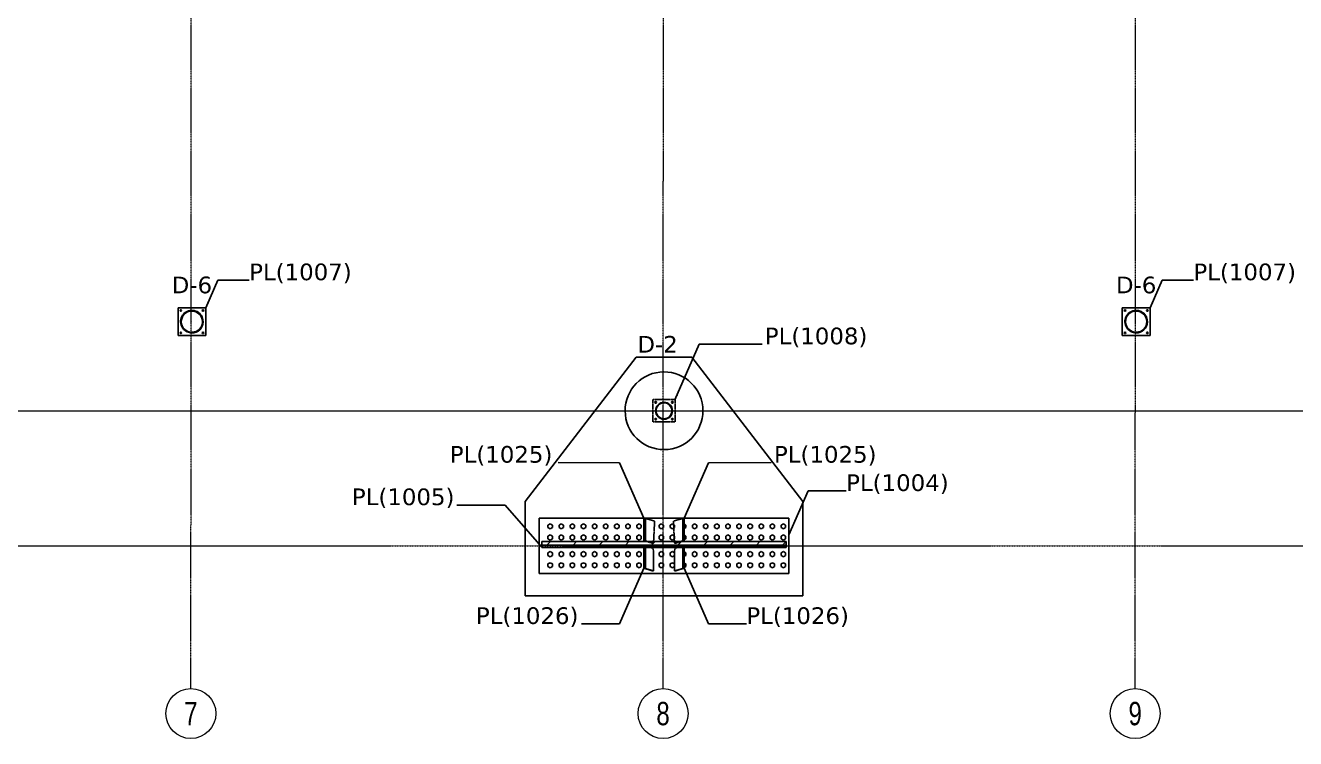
# Model space of a CAD drawing. Header units: millimetres. Extents: x -9024 to 102491, y -15825 to 35267.
# Drawn here: x 13844 to 36712, y -3468 to 9363 of the extents above; entities that cross this region are included whole.
import ezdxf
from ezdxf.enums import TextEntityAlignment as Align

# ---------------------------------------------------------------- set-up
doc = ezdxf.new("R2010")
doc.units = ezdxf.units.MM
for name, pattern in [('DXK_LINE_DOT2', [3.9198, 1.9599, -1.9599]), ('DXK_LINE_DOT3', [5.9187, 2.979, -0.9799, 0.9799, -0.9799]), ('Grid Line', [3.33375, 1.905, -0.47625, 0.47625, -0.47625])]:
    doc.linetypes.add(name, pattern=pattern)
doc.layers.add('COTAS', color=8, linetype='Continuous')
doc.layers.add('TEXTO GENERAL', color=3, linetype='Continuous')
doc.layers.add('E_EJES', color=8, linetype='Continuous', lineweight=9)
doc.layers.add('E_EJES-1', color=8, linetype='Grid Line', lineweight=9)
doc.styles.add('CNI_COTAS', font='romans.shx', dxfattribs={"width": 0.8})
doc.styles.add('Swis721 LtCn BT_1', font='swisscl.ttf', dxfattribs={"height": 0.42})
doc.styles.add('TEXTO GENERAL', font='verdana.ttf', dxfattribs={"height": 0.9})
doc.dimstyles.new('1.3', dxfattribs={"dimscale": 0, "dimtxt": 25, "dimasz": 100, "dimexe": 4, "dimexo": 4, "dimgap": 9, "dimtad": 1, "dimdec": 0, "dimzin": 4, "dimdsep": 46, "dimtxsty": 'CNI_COTAS', "dimcen": 0, "dimclrd": 256, "dimclrt": 3, "dimadec": 0, "dimazin": 0, "dimtfac": 1, "dimtdec": 0, "dimtmove": 2, "dimatfit": 0, "dimfxl": 0.05, "dimtolj": 1, "dimtzin": 0, "dimarcsym": 0})

# ---------------------------------------------------------------- blocks, each defined once
blk = doc.blocks.new('Grid - CNI_NOMBRE EJES-372759-_26_00m_LOC COLUMNAS Y MUROS PISO 7')
at = {"layer": 'E_EJES'}
blk.add_circle((0, 0), 0.003, dxfattribs=at)
blk = doc.blocks.new('pp')
at = {"layer": 'E_EJES-1'}
blk.add_line((-102350.234, 0), (7665.078, 0), dxfattribs=at)

msp = doc.modelspace()

# ---------------------------------------------------------------- hatches: boundary and pattern name
at = {"linetype": 'Continuous'}
h = msp.add_hatch(color=96, dxfattribs=at)
h.paths.add_polyline_path([(17044.4, 4033.3), (17041.3, 4068.5), (17032.1, 4102.7), (17017.2, 4134.8), (16996.9, 4163.8), (16971.9, 4188.8), (16942.9, 4209.1), (16910.8, 4224), (16876.6, 4233.2), (16841.4, 4236.3), (16806.1, 4233.2), (16771.9, 4224), (16739.9, 4209.1), (16710.9, 4188.8), (16685.9, 4163.8), (16665.6, 4134.8), (16650.6, 4102.7), (16641.5, 4068.5), (16638.4, 4033.3), (16641.5, 3998), (16650.6, 3963.9), (16665.6, 3931.8), (16685.9, 3902.8), (16710.9, 3877.8), (16739.9, 3857.5), (16771.9, 3842.5), (16806.1, 3833.4), (16841.4, 3830.3), (16876.6, 3833.4), (16910.8, 3842.5), (16942.9, 3857.5), (16971.9, 3877.8), (16996.9, 3902.8), (17017.2, 3931.8), (17032.1, 3963.9), (17041.3, 3998)])
h.paths.add_polyline_path([(17020.9, 3968), (17006.8, 3937.8), (16987.7, 3910.5), (16964.2, 3887), (16936.9, 3867.9), (16906.7, 3853.8), (16874.5, 3845.2), (16841.4, 3842.3), (16808.2, 3845.2), (16776.1, 3853.8), (16745.9, 3867.9), (16718.6, 3887), (16695.1, 3910.5), (16676, 3937.8), (16661.9, 3968), (16653.3, 4000.1), (16650.4, 4033.3), (16653.3, 4066.5), (16661.9, 4098.6), (16676, 4128.8), (16695.1, 4156.1), (16718.6, 4179.6), (16745.9, 4198.7), (16776.1, 4212.8), (16808.2, 4221.4), (16841.4, 4224.3), (16874.5, 4221.4), (16906.7, 4212.8), (16936.9, 4198.7), (16964.2, 4179.6), (16987.7, 4156.1), (17006.8, 4128.8), (17020.9, 4098.6), (17029.5, 4066.5), (17032.4, 4033.3), (17029.5, 4000.1)])
h = msp.add_hatch(color=96, dxfattribs=at)
h.paths.add_polyline_path([(34044.4, 4033.3), (34041.3, 4068.5), (34032.1, 4102.7), (34017.2, 4134.8), (33996.9, 4163.8), (33971.9, 4188.8), (33942.9, 4209.1), (33910.8, 4224), (33876.6, 4233.2), (33841.4, 4236.3), (33806.1, 4233.2), (33771.9, 4224), (33739.9, 4209.1), (33710.9, 4188.8), (33685.9, 4163.8), (33665.6, 4134.8), (33650.6, 4102.7), (33641.5, 4068.5), (33638.4, 4033.3), (33641.5, 3998), (33650.6, 3963.9), (33665.6, 3931.8), (33685.9, 3902.8), (33710.9, 3877.8), (33739.9, 3857.5), (33771.9, 3842.5), (33806.1, 3833.4), (33841.4, 3830.3), (33876.6, 3833.4), (33910.8, 3842.5), (33942.9, 3857.5), (33971.9, 3877.8), (33996.9, 3902.8), (34017.2, 3931.8), (34032.1, 3963.9), (34041.3, 3998)])
h.paths.add_polyline_path([(34020.9, 3968), (34006.8, 3937.8), (33987.7, 3910.5), (33964.2, 3887), (33936.9, 3867.9), (33906.7, 3853.8), (33874.5, 3845.2), (33841.4, 3842.3), (33808.2, 3845.2), (33776.1, 3853.8), (33745.9, 3867.9), (33718.6, 3887), (33695.1, 3910.5), (33676, 3937.8), (33661.9, 3968), (33653.3, 4000.1), (33650.4, 4033.3), (33653.3, 4066.5), (33661.9, 4098.6), (33676, 4128.8), (33695.1, 4156.1), (33718.6, 4179.6), (33745.9, 4198.7), (33776.1, 4212.8), (33808.2, 4221.4), (33841.4, 4224.3), (33874.5, 4221.4), (33906.7, 4212.8), (33936.9, 4198.7), (33964.2, 4179.6), (33987.7, 4156.1), (34006.8, 4128.8), (34020.9, 4098.6), (34029.5, 4066.5), (34032.4, 4033.3), (34029.5, 4000.1)])
h = msp.add_hatch(dxfattribs=at)
h.set_pattern_fill('', scale=105, style=0, pattern_type=0)
h.set_pattern_definition([(45, (25490.95, 2459.75), (-235.73, 235.73), [])])
h.paths.add_polyline_path([(25493.9, 2430), (25490.9, 2459.8), (25482.3, 2488.4), (25468.2, 2514.7), (25449.2, 2537.8), (25426.1, 2556.8), (25399.7, 2570.9), (25371.1, 2579.6), (25341.4, 2582.5), (25311.6, 2579.6), (25283, 2570.9), (25256.7, 2556.8), (25233.5, 2537.8), (25214.6, 2514.7), (25200.5, 2488.4), (25191.8, 2459.8), (25188.9, 2430), (25191.8, 2400.2), (25200.5, 2371.6), (25214.6, 2345.3), (25233.5, 2322.2), (25256.7, 2303.2), (25283, 2289.1), (25311.6, 2280.4), (25341.4, 2277.5), (25371.1, 2280.4), (25399.7, 2289.1), (25426.1, 2303.2), (25449.2, 2322.2), (25468.2, 2345.3), (25482.3, 2371.6), (25490.9, 2400.2)])
h.paths.add_polyline_path([(25473, 2375.5), (25459.9, 2350.8), (25442.1, 2329.2), (25420.5, 2311.5), (25395.9, 2298.3), (25369.2, 2290.2), (25341.4, 2287.5), (25313.6, 2290.2), (25286.8, 2298.3), (25262.2, 2311.5), (25240.6, 2329.2), (25222.9, 2350.8), (25209.7, 2375.5), (25201.6, 2402.2), (25198.9, 2430), (25201.6, 2457.8), (25209.7, 2484.5), (25222.9, 2509.2), (25240.6, 2530.8), (25262.2, 2548.5), (25286.8, 2561.7), (25313.6, 2569.8), (25341.4, 2572.5), (25369.2, 2569.8), (25395.9, 2561.7), (25420.5, 2548.5), (25442.1, 2530.8), (25459.9, 2509.2), (25473, 2484.5), (25481.1, 2457.8), (25483.9, 2430), (25481.1, 2402.2)])
h = msp.add_hatch(dxfattribs=at)
h.set_pattern_fill('', scale=105, style=0, pattern_type=0)
h.set_pattern_definition([(45, (27539.05, 75.5), (-235.732, 235.732), [])])
h.paths.add_polyline_path([(27541.4, 21.7), (27539.1, 75.5), (23143.7, 75.5), (23141.4, 21.7), (23141.4, 11.3), (27541.4, 11.3)])

# ---------------------------------------------------------------- linework, layer by layer
at = {"color": 2, "linetype": 'Continuous'}
for p, q in [((17091.4, 4283.3), (16591.4, 4283.3)), ((16591.4, 4283.3), (16591.4, 3783.3)), ((17091.4, 4283.3), (17091.4, 3783.3)), ((34091.4, 4283.3), (33591.4, 4283.3)), ((33591.4, 4283.3), (33591.4, 3783.3)), ((34091.4, 4283.3), (34091.4, 3783.3)), ((17091.4, 3783.3), (16591.4, 3783.3)), ((34091.4, 3783.3), (33591.4, 3783.3)), ((22841.6, 800), (24841.4, 3397)), ((24841.4, 3397), (25841.4, 3397)), ((25841.4, 3397), (27841.2, 800)), ((22841.6, -900), (22841.6, 800)), ((27841.2, 800), (27841.2, -900)), ((23091.4, -500), (23091.4, 500)), ((23091.4, 500), (27591.4, 500)), ((24979.4, 93), (24979.4, 494.5)), ((24979.4, 494.5), (25005.5, 493.9)), ((25157.2, 448.5), (25005.5, 493.9)), ((25005.5, 92.4), (25005.5, 493.9)), ((25677.3, 493.9), (25525.6, 448.5)), ((25677.3, 493.9), (25703.4, 494.5)), ((25677.3, 92.4), (25677.3, 493.9)), ((25703.4, 93), (25703.4, 494.5)), ((27591.4, 500), (27591.4, -500)), ((23141.4, 75.1), (23143.7, 75.5)), ((23143.7, 75.5), (23141.4, 21.7)), ((23141.4, 21.7), (23141.4, 75.1)), ((23141.4, 21.7), (23141.4, 11.3)), ((23141.4, -31.9), (23141.4, 11.3)), ((23141.4, 11.3), (27541.4, 11.3)), ((27539.1, 75.5), (23143.7, 75.5)), ((25037.9, 75.5), (24979.4, 93)), ((24979.4, 93), (25005.5, 92.4)), ((25061.8, 75.5), (25005.5, 92.4)), ((25154.5, 75.5), (25157.2, 133.2)), ((25528.2, 75.5), (25525.6, 133.2)), ((25677.3, 92.4), (25620.9, 75.5)), ((25703.4, 93), (25644.8, 75.5)), ((25677.3, 92.4), (25703.4, 93)), ((27541.4, 75.1), (27539.1, 75.5)), ((27541.4, 21.7), (27539.1, 75.5)), ((27541.4, 21.7), (27541.4, 75.1)), ((27541.4, 11.3), (27541.4, 21.7)), ((27541.4, 11.3), (27541.4, -31.9)), ((24979.3, -31.9), (23141.4, -31.9)), ((24979.3, -4.4), (24979.2, -404.9)), ((25005.5, -5.1), (24979.3, -4.4)), ((25005.3, -405.5), (25005.5, -5.1)), ((25005.5, -5.1), (25142.5, -45.3)), ((25586, -31.9), (25096.8, -31.9)), ((25142.5, -45.3), (25154, -88.7)), ((25154, -88.7), (25153.2, -448.7)), ((25528.8, -88.7), (25540.3, -45.3)), ((25529.5, -448.7), (25528.8, -88.7)), ((25540.3, -45.3), (25677.3, -5.1)), ((25703.4, -4.4), (25677.3, -5.1)), ((25677.3, -5.1), (25677.4, -405.5)), ((25703.5, -404.9), (25703.4, -4.4)), ((27541.4, -31.9), (25703.4, -31.9)), ((24979.2, -404.9), (25129.3, -448.7)), ((24979.2, -404.9), (25005.3, -405.5)), ((25005.3, -405.5), (25153.2, -448.7)), ((25153.2, -448.7), (25129.3, -448.7)), ((25677.4, -405.5), (25529.5, -448.7)), ((25553.5, -448.7), (25529.5, -448.7)), ((25703.5, -404.9), (25553.5, -448.7)), ((25677.4, -405.5), (25703.5, -404.9)), ((27591.4, -500), (23091.4, -500)), ((27841.2, -900), (22841.6, -900))]:
    msp.add_line(p, q, dxfattribs=at)
at = {"color": 7, "linetype": 'Continuous'}
for p, q in [((16625.8, 4233.3), (16633.6, 4246.8)), ((16633.6, 4219.8), (16625.8, 4233.3)), ((16633.6, 4246.8), (16649.2, 4246.8)), ((16649.2, 4219.8), (16633.6, 4219.8)), ((16649.2, 4246.8), (16657, 4233.3)), ((16657, 4233.3), (16649.2, 4219.8)), ((17025.8, 4233.3), (17033.6, 4246.8)), ((17033.6, 4219.8), (17025.8, 4233.3)), ((17033.6, 4246.8), (17049.2, 4246.8)), ((17049.2, 4219.8), (17033.6, 4219.8)), ((17049.2, 4246.8), (17057, 4233.3)), ((17057, 4233.3), (17049.2, 4219.8)), ((33625.8, 4233.3), (33633.6, 4246.8)), ((33633.6, 4219.8), (33625.8, 4233.3)), ((33633.6, 4246.8), (33649.2, 4246.8)), ((33649.2, 4219.8), (33633.6, 4219.8)), ((33649.2, 4246.8), (33657, 4233.3)), ((33657, 4233.3), (33649.2, 4219.8)), ((34025.8, 4233.3), (34033.6, 4246.8)), ((34033.6, 4219.8), (34025.8, 4233.3)), ((34033.6, 4246.8), (34049.2, 4246.8)), ((34049.2, 4219.8), (34033.6, 4219.8)), ((34049.2, 4246.8), (34057, 4233.3)), ((34057, 4233.3), (34049.2, 4219.8)), ((16625.8, 3833.3), (16633.6, 3846.8)), ((16633.6, 3819.8), (16625.8, 3833.3)), ((16633.6, 3846.8), (16649.2, 3846.8)), ((16649.2, 3819.8), (16633.6, 3819.8)), ((16649.2, 3846.8), (16657, 3833.3)), ((16657, 3833.3), (16649.2, 3819.8)), ((17025.8, 3833.3), (17033.6, 3846.8)), ((17033.6, 3819.8), (17025.8, 3833.3)), ((17033.6, 3846.8), (17049.2, 3846.8)), ((17049.2, 3819.8), (17033.6, 3819.8)), ((17049.2, 3846.8), (17057, 3833.3)), ((17057, 3833.3), (17049.2, 3819.8)), ((33625.8, 3833.3), (33633.6, 3846.8)), ((33633.6, 3819.8), (33625.8, 3833.3)), ((33633.6, 3846.8), (33649.2, 3846.8)), ((33649.2, 3819.8), (33633.6, 3819.8)), ((33649.2, 3846.8), (33657, 3833.3)), ((33657, 3833.3), (33649.2, 3819.8)), ((34025.8, 3833.3), (34033.6, 3846.8)), ((34033.6, 3819.8), (34025.8, 3833.3)), ((34033.6, 3846.8), (34049.2, 3846.8)), ((34049.2, 3819.8), (34033.6, 3819.8)), ((34049.2, 3846.8), (34057, 3833.3)), ((34057, 3833.3), (34049.2, 3819.8)), ((25175.8, 2580), (25183.6, 2593.5)), ((25183.6, 2566.5), (25175.8, 2580)), ((25183.6, 2593.5), (25199.2, 2593.5)), ((25199.2, 2566.5), (25183.6, 2566.5)), ((25199.2, 2593.5), (25207, 2580)), ((25207, 2580), (25199.2, 2566.5)), ((25475.8, 2580), (25483.6, 2593.5)), ((25483.6, 2566.5), (25475.8, 2580)), ((25483.6, 2593.5), (25499.2, 2593.5)), ((25499.2, 2566.5), (25483.6, 2566.5)), ((25499.2, 2593.5), (25507, 2580)), ((25507, 2580), (25499.2, 2566.5)), ((25175.8, 2280), (25183.6, 2293.5)), ((25183.6, 2293.5), (25199.2, 2293.5)), ((25199.2, 2293.5), (25207, 2280)), ((25475.8, 2280), (25483.6, 2293.5)), ((25483.6, 2293.5), (25499.2, 2293.5)), ((25499.2, 2293.5), (25507, 2280)), ((25183.6, 2266.5), (25175.8, 2280)), ((25199.2, 2266.5), (25183.6, 2266.5)), ((25207, 2280), (25199.2, 2266.5)), ((25483.6, 2266.5), (25475.8, 2280)), ((25499.2, 2266.5), (25483.6, 2266.5)), ((25507, 2280), (25499.2, 2266.5)), ((23251.4, 373.1), (23291.4, 396.2)), ((23251.4, 326.9), (23251.4, 373.1)), ((23291.4, 303.8), (23251.4, 326.9)), ((23291.4, 396.2), (23331.4, 373.1)), ((23331.4, 326.9), (23291.4, 303.8)), ((23331.4, 373.1), (23331.4, 326.9)), ((23451.4, 373.1), (23491.4, 396.2)), ((23451.4, 326.9), (23451.4, 373.1)), ((23491.4, 303.8), (23451.4, 326.9)), ((23491.4, 396.2), (23531.4, 373.1)), ((23531.4, 326.9), (23491.4, 303.8)), ((23531.4, 373.1), (23531.4, 326.9)), ((23651.4, 373.1), (23691.4, 396.2)), ((23651.4, 326.9), (23651.4, 373.1)), ((23691.4, 303.8), (23651.4, 326.9)), ((23691.4, 396.2), (23731.4, 373.1)), ((23731.4, 326.9), (23691.4, 303.8)), ((23731.4, 373.1), (23731.4, 326.9)), ((23851.4, 373.1), (23891.4, 396.2)), ((23851.4, 326.9), (23851.4, 373.1)), ((23891.4, 303.8), (23851.4, 326.9)), ((23891.4, 396.2), (23931.4, 373.1)), ((23931.4, 326.9), (23891.4, 303.8)), ((23931.4, 373.1), (23931.4, 326.9)), ((24051.4, 373.1), (24091.4, 396.2)), ((24051.4, 326.9), (24051.4, 373.1)), ((24091.4, 303.8), (24051.4, 326.9)), ((24091.4, 396.2), (24131.4, 373.1)), ((24131.4, 326.9), (24091.4, 303.8)), ((24131.4, 373.1), (24131.4, 326.9)), ((24251.4, 373.1), (24291.4, 396.2)), ((24251.4, 326.9), (24251.4, 373.1)), ((24291.4, 303.8), (24251.4, 326.9)), ((24291.4, 396.2), (24331.4, 373.1)), ((24331.4, 326.9), (24291.4, 303.8)), ((24331.4, 373.1), (24331.4, 326.9)), ((24451.4, 373.1), (24491.4, 396.2)), ((24451.4, 326.9), (24451.4, 373.1)), ((24491.4, 303.8), (24451.4, 326.9)), ((24491.4, 396.2), (24531.4, 373.1)), ((24531.4, 326.9), (24491.4, 303.8)), ((24531.4, 373.1), (24531.4, 326.9)), ((24651.4, 373.1), (24691.4, 396.2)), ((24651.4, 326.9), (24651.4, 373.1)), ((24691.4, 303.8), (24651.4, 326.9)), ((24691.4, 396.2), (24731.4, 373.1)), ((24731.4, 326.9), (24691.4, 303.8)), ((24731.4, 373.1), (24731.4, 326.9)), ((24851.4, 373.1), (24891.4, 396.2)), ((24851.4, 326.9), (24851.4, 373.1)), ((24891.4, 303.8), (24851.4, 326.9)), ((24891.4, 396.2), (24931.4, 373.1)), ((24931.4, 326.9), (24891.4, 303.8)), ((24931.4, 373.1), (24931.4, 326.9)), ((25251.4, 373.1), (25291.4, 396.2)), ((25251.4, 326.9), (25251.4, 373.1)), ((25291.4, 303.8), (25251.4, 326.9)), ((25291.4, 396.2), (25331.4, 373.1)), ((25331.4, 326.9), (25291.4, 303.8)), ((25331.4, 373.1), (25331.4, 326.9)), ((25451.4, 373.1), (25491.4, 396.2)), ((25451.4, 326.9), (25451.4, 373.1)), ((25491.4, 303.8), (25451.4, 326.9)), ((25531.4, 373.1), (25491.4, 396.2)), ((25531.4, 326.9), (25491.4, 303.8)), ((25531.4, 326.9), (25531.4, 373.1)), ((25703.4, 389.2), (25731.4, 373.1)), ((25731.4, 326.9), (25703.4, 310.8)), ((25731.4, 373.1), (25731.4, 326.9)), ((25851.4, 373.1), (25891.4, 396.2)), ((25851.4, 326.9), (25851.4, 373.1)), ((25891.4, 303.8), (25851.4, 326.9)), ((25891.4, 396.2), (25931.4, 373.1)), ((25931.4, 326.9), (25891.4, 303.8)), ((25931.4, 373.1), (25931.4, 326.9)), ((26051.4, 373.1), (26091.4, 396.2)), ((26051.4, 326.9), (26051.4, 373.1)), ((26091.4, 303.8), (26051.4, 326.9)), ((26091.4, 396.2), (26131.4, 373.1)), ((26131.4, 326.9), (26091.4, 303.8)), ((26131.4, 373.1), (26131.4, 326.9)), ((26251.4, 373.1), (26291.4, 396.2)), ((26251.4, 326.9), (26251.4, 373.1)), ((26291.4, 303.8), (26251.4, 326.9)), ((26291.4, 396.2), (26331.4, 373.1)), ((26331.4, 326.9), (26291.4, 303.8)), ((26331.4, 373.1), (26331.4, 326.9)), ((26451.4, 373.1), (26491.4, 396.2)), ((26451.4, 326.9), (26451.4, 373.1)), ((26491.4, 303.8), (26451.4, 326.9)), ((26491.4, 396.2), (26531.4, 373.1)), ((26531.4, 326.9), (26491.4, 303.8)), ((26531.4, 373.1), (26531.4, 326.9)), ((26651.4, 373.1), (26691.4, 396.2)), ((26651.4, 326.9), (26651.4, 373.1)), ((26691.4, 303.8), (26651.4, 326.9)), ((26691.4, 396.2), (26731.4, 373.1)), ((26731.4, 326.9), (26691.4, 303.8)), ((26731.4, 373.1), (26731.4, 326.9)), ((26851.4, 373.1), (26891.4, 396.2)), ((26851.4, 326.9), (26851.4, 373.1)), ((26891.4, 303.8), (26851.4, 326.9)), ((26891.4, 396.2), (26931.4, 373.1)), ((26931.4, 326.9), (26891.4, 303.8)), ((26931.4, 373.1), (26931.4, 326.9)), ((27051.4, 373.1), (27091.4, 396.2)), ((27051.4, 326.9), (27051.4, 373.1)), ((27091.4, 303.8), (27051.4, 326.9)), ((27091.4, 396.2), (27131.4, 373.1)), ((27131.4, 326.9), (27091.4, 303.8)), ((27131.4, 373.1), (27131.4, 326.9)), ((27251.4, 373.1), (27291.4, 396.2)), ((27251.4, 326.9), (27251.4, 373.1)), ((27291.4, 303.8), (27251.4, 326.9)), ((27291.4, 396.2), (27331.4, 373.1)), ((27331.4, 326.9), (27291.4, 303.8)), ((27331.4, 373.1), (27331.4, 326.9)), ((27451.4, 373.1), (27491.4, 396.2)), ((27451.4, 326.9), (27451.4, 373.1)), ((27491.4, 303.8), (27451.4, 326.9)), ((27491.4, 396.2), (27531.4, 373.1)), ((27531.4, 326.9), (27491.4, 303.8)), ((27531.4, 373.1), (27531.4, 326.9)), ((23251.4, 173.1), (23291.4, 196.2)), ((23251.4, 126.9), (23251.4, 173.1)), ((23291.4, 103.8), (23251.4, 126.9)), ((23291.4, 196.2), (23331.4, 173.1)), ((23331.4, 126.9), (23291.4, 103.8)), ((23331.4, 173.1), (23331.4, 126.9)), ((23451.4, 173.1), (23491.4, 196.2)), ((23451.4, 126.9), (23451.4, 173.1)), ((23491.4, 103.8), (23451.4, 126.9)), ((23491.4, 196.2), (23531.4, 173.1)), ((23531.4, 126.9), (23491.4, 103.8)), ((23531.4, 173.1), (23531.4, 126.9)), ((23651.4, 173.1), (23691.4, 196.2)), ((23651.4, 126.9), (23651.4, 173.1)), ((23691.4, 103.8), (23651.4, 126.9)), ((23691.4, 196.2), (23731.4, 173.1)), ((23731.4, 126.9), (23691.4, 103.8)), ((23731.4, 173.1), (23731.4, 126.9)), ((23851.4, 173.1), (23891.4, 196.2)), ((23851.4, 126.9), (23851.4, 173.1)), ((23891.4, 103.8), (23851.4, 126.9)), ((23891.4, 196.2), (23931.4, 173.1)), ((23931.4, 126.9), (23891.4, 103.8)), ((23931.4, 173.1), (23931.4, 126.9)), ((24051.4, 173.1), (24091.4, 196.2)), ((24051.4, 126.9), (24051.4, 173.1)), ((24091.4, 103.8), (24051.4, 126.9)), ((24091.4, 196.2), (24131.4, 173.1)), ((24131.4, 126.9), (24091.4, 103.8)), ((24131.4, 173.1), (24131.4, 126.9)), ((24251.4, 173.1), (24291.4, 196.2)), ((24251.4, 126.9), (24251.4, 173.1)), ((24291.4, 103.8), (24251.4, 126.9)), ((24291.4, 196.2), (24331.4, 173.1)), ((24331.4, 126.9), (24291.4, 103.8)), ((24331.4, 173.1), (24331.4, 126.9)), ((24451.4, 173.1), (24491.4, 196.2)), ((24451.4, 126.9), (24451.4, 173.1)), ((24491.4, 103.8), (24451.4, 126.9)), ((24491.4, 196.2), (24531.4, 173.1)), ((24531.4, 126.9), (24491.4, 103.8)), ((24531.4, 173.1), (24531.4, 126.9)), ((24651.4, 173.1), (24691.4, 196.2)), ((24651.4, 126.9), (24651.4, 173.1)), ((24691.4, 103.8), (24651.4, 126.9)), ((24691.4, 196.2), (24731.4, 173.1)), ((24731.4, 126.9), (24691.4, 103.8)), ((24731.4, 173.1), (24731.4, 126.9)), ((24851.4, 173.1), (24891.4, 196.2)), ((24851.4, 126.9), (24851.4, 173.1)), ((24891.4, 103.8), (24851.4, 126.9)), ((24891.4, 196.2), (24931.4, 173.1)), ((24931.4, 126.9), (24891.4, 103.8)), ((24931.4, 173.1), (24931.4, 126.9)), ((25251.4, 173.1), (25291.4, 196.2)), ((25251.4, 126.9), (25251.4, 173.1)), ((25291.4, 103.8), (25251.4, 126.9)), ((25291.4, 196.2), (25331.4, 173.1)), ((25331.4, 126.9), (25291.4, 103.8)), ((25331.4, 173.1), (25331.4, 126.9)), ((25451.4, 173.1), (25491.4, 196.2)), ((25451.4, 126.9), (25451.4, 173.1)), ((25491.4, 103.8), (25451.4, 126.9)), ((25531.4, 173.1), (25491.4, 196.2)), ((25531.4, 126.9), (25491.4, 103.8)), ((25531.4, 126.9), (25531.4, 173.1)), ((25703.4, 189.2), (25731.4, 173.1)), ((25731.4, 126.9), (25703.4, 110.8)), ((25731.4, 173.1), (25731.4, 126.9)), ((25851.4, 173.1), (25891.4, 196.2)), ((25851.4, 126.9), (25851.4, 173.1)), ((25891.4, 103.8), (25851.4, 126.9)), ((25891.4, 196.2), (25931.4, 173.1)), ((25931.4, 126.9), (25891.4, 103.8)), ((25931.4, 173.1), (25931.4, 126.9)), ((26051.4, 173.1), (26091.4, 196.2)), ((26051.4, 126.9), (26051.4, 173.1)), ((26091.4, 103.8), (26051.4, 126.9)), ((26091.4, 196.2), (26131.4, 173.1)), ((26131.4, 126.9), (26091.4, 103.8)), ((26131.4, 173.1), (26131.4, 126.9)), ((26251.4, 173.1), (26291.4, 196.2)), ((26251.4, 126.9), (26251.4, 173.1)), ((26291.4, 103.8), (26251.4, 126.9)), ((26291.4, 196.2), (26331.4, 173.1)), ((26331.4, 126.9), (26291.4, 103.8)), ((26331.4, 173.1), (26331.4, 126.9)), ((26451.4, 173.1), (26491.4, 196.2)), ((26451.4, 126.9), (26451.4, 173.1)), ((26491.4, 103.8), (26451.4, 126.9)), ((26491.4, 196.2), (26531.4, 173.1)), ((26531.4, 126.9), (26491.4, 103.8)), ((26531.4, 173.1), (26531.4, 126.9)), ((26651.4, 173.1), (26691.4, 196.2)), ((26651.4, 126.9), (26651.4, 173.1)), ((26691.4, 103.8), (26651.4, 126.9)), ((26691.4, 196.2), (26731.4, 173.1)), ((26731.4, 126.9), (26691.4, 103.8)), ((26731.4, 173.1), (26731.4, 126.9)), ((26851.4, 173.1), (26891.4, 196.2)), ((26851.4, 126.9), (26851.4, 173.1)), ((26891.4, 103.8), (26851.4, 126.9)), ((26891.4, 196.2), (26931.4, 173.1)), ((26931.4, 126.9), (26891.4, 103.8)), ((26931.4, 173.1), (26931.4, 126.9)), ((27051.4, 173.1), (27091.4, 196.2)), ((27051.4, 126.9), (27051.4, 173.1)), ((27091.4, 103.8), (27051.4, 126.9)), ((27091.4, 196.2), (27131.4, 173.1)), ((27131.4, 126.9), (27091.4, 103.8)), ((27131.4, 173.1), (27131.4, 126.9)), ((27251.4, 173.1), (27291.4, 196.2)), ((27251.4, 126.9), (27251.4, 173.1)), ((27291.4, 103.8), (27251.4, 126.9)), ((27291.4, 196.2), (27331.4, 173.1)), ((27331.4, 126.9), (27291.4, 103.8)), ((27331.4, 173.1), (27331.4, 126.9)), ((27451.4, 173.1), (27491.4, 196.2)), ((27451.4, 126.9), (27451.4, 173.1)), ((27491.4, 103.8), (27451.4, 126.9)), ((27491.4, 196.2), (27531.4, 173.1)), ((27531.4, 126.9), (27491.4, 103.8)), ((27531.4, 173.1), (27531.4, 126.9)), ((23251.4, -126.9), (23291.4, -103.8)), ((23251.4, -173.1), (23251.4, -126.9)), ((23291.4, -196.2), (23251.4, -173.1)), ((23291.4, -103.8), (23331.4, -126.9)), ((23331.4, -173.1), (23291.4, -196.2)), ((23331.4, -126.9), (23331.4, -173.1)), ((23451.4, -126.9), (23491.4, -103.8)), ((23451.4, -173.1), (23451.4, -126.9)), ((23491.4, -196.2), (23451.4, -173.1)), ((23491.4, -103.8), (23531.4, -126.9)), ((23531.4, -173.1), (23491.4, -196.2)), ((23531.4, -126.9), (23531.4, -173.1)), ((23651.4, -126.9), (23691.4, -103.8)), ((23651.4, -173.1), (23651.4, -126.9)), ((23691.4, -196.2), (23651.4, -173.1)), ((23691.4, -103.8), (23731.4, -126.9)), ((23731.4, -173.1), (23691.4, -196.2)), ((23731.4, -126.9), (23731.4, -173.1)), ((23851.4, -126.9), (23891.4, -103.8)), ((23851.4, -173.1), (23851.4, -126.9)), ((23891.4, -196.2), (23851.4, -173.1)), ((23891.4, -103.8), (23931.4, -126.9)), ((23931.4, -173.1), (23891.4, -196.2)), ((23931.4, -126.9), (23931.4, -173.1)), ((24051.4, -126.9), (24091.4, -103.8)), ((24051.4, -173.1), (24051.4, -126.9)), ((24091.4, -196.2), (24051.4, -173.1)), ((24091.4, -103.8), (24131.4, -126.9)), ((24131.4, -173.1), (24091.4, -196.2)), ((24131.4, -126.9), (24131.4, -173.1)), ((24251.4, -126.9), (24291.4, -103.8)), ((24251.4, -173.1), (24251.4, -126.9)), ((24291.4, -196.2), (24251.4, -173.1)), ((24291.4, -103.8), (24331.4, -126.9)), ((24331.4, -173.1), (24291.4, -196.2)), ((24331.4, -126.9), (24331.4, -173.1)), ((24451.4, -126.9), (24491.4, -103.8)), ((24451.4, -173.1), (24451.4, -126.9)), ((24491.4, -196.2), (24451.4, -173.1)), ((24491.4, -103.8), (24531.4, -126.9)), ((24531.4, -173.1), (24491.4, -196.2)), ((24531.4, -126.9), (24531.4, -173.1)), ((24651.4, -126.9), (24691.4, -103.8)), ((24651.4, -173.1), (24651.4, -126.9)), ((24691.4, -196.2), (24651.4, -173.1)), ((24691.4, -103.8), (24731.4, -126.9)), ((24731.4, -173.1), (24691.4, -196.2)), ((24731.4, -126.9), (24731.4, -173.1)), ((24851.4, -126.9), (24891.4, -103.8)), ((24851.4, -173.1), (24851.4, -126.9)), ((24891.4, -196.2), (24851.4, -173.1)), ((24891.4, -103.8), (24931.4, -126.9)), ((24931.4, -173.1), (24891.4, -196.2)), ((24931.4, -126.9), (24931.4, -173.1)), ((25251.4, -126.9), (25291.4, -103.8)), ((25251.4, -173.1), (25251.4, -126.9)), ((25291.4, -196.2), (25251.4, -173.1)), ((25291.4, -103.8), (25331.4, -126.9)), ((25331.4, -173.1), (25291.4, -196.2)), ((25331.4, -126.9), (25331.4, -173.1)), ((25451.4, -126.9), (25491.4, -103.8)), ((25451.4, -173.1), (25451.4, -126.9)), ((25491.4, -196.2), (25451.4, -173.1)), ((25531.4, -126.9), (25491.4, -103.8)), ((25531.4, -173.1), (25491.4, -196.2)), ((25531.4, -173.1), (25531.4, -126.9)), ((25703.5, -110.8), (25731.4, -126.9)), ((25731.4, -173.1), (25703.5, -189.2)), ((25731.4, -126.9), (25731.4, -173.1)), ((25851.4, -126.9), (25891.4, -103.8)), ((25851.4, -173.1), (25851.4, -126.9)), ((25891.4, -196.2), (25851.4, -173.1)), ((25891.4, -103.8), (25931.4, -126.9)), ((25931.4, -173.1), (25891.4, -196.2)), ((25931.4, -126.9), (25931.4, -173.1)), ((26051.4, -126.9), (26091.4, -103.8)), ((26051.4, -173.1), (26051.4, -126.9)), ((26091.4, -196.2), (26051.4, -173.1)), ((26091.4, -103.8), (26131.4, -126.9)), ((26131.4, -173.1), (26091.4, -196.2)), ((26131.4, -126.9), (26131.4, -173.1)), ((26251.4, -126.9), (26291.4, -103.8)), ((26251.4, -173.1), (26251.4, -126.9)), ((26291.4, -196.2), (26251.4, -173.1)), ((26291.4, -103.8), (26331.4, -126.9)), ((26331.4, -173.1), (26291.4, -196.2)), ((26331.4, -126.9), (26331.4, -173.1)), ((26451.4, -126.9), (26491.4, -103.8)), ((26451.4, -173.1), (26451.4, -126.9)), ((26491.4, -196.2), (26451.4, -173.1)), ((26491.4, -103.8), (26531.4, -126.9)), ((26531.4, -173.1), (26491.4, -196.2)), ((26531.4, -126.9), (26531.4, -173.1)), ((26651.4, -126.9), (26691.4, -103.8)), ((26651.4, -173.1), (26651.4, -126.9)), ((26691.4, -196.2), (26651.4, -173.1)), ((26691.4, -103.8), (26731.4, -126.9)), ((26731.4, -173.1), (26691.4, -196.2)), ((26731.4, -126.9), (26731.4, -173.1)), ((26851.4, -126.9), (26891.4, -103.8)), ((26851.4, -173.1), (26851.4, -126.9)), ((26891.4, -196.2), (26851.4, -173.1)), ((26891.4, -103.8), (26931.4, -126.9)), ((26931.4, -173.1), (26891.4, -196.2)), ((26931.4, -126.9), (26931.4, -173.1)), ((27051.4, -126.9), (27091.4, -103.8)), ((27051.4, -173.1), (27051.4, -126.9)), ((27091.4, -196.2), (27051.4, -173.1)), ((27091.4, -103.8), (27131.4, -126.9)), ((27131.4, -173.1), (27091.4, -196.2)), ((27131.4, -126.9), (27131.4, -173.1)), ((27251.4, -126.9), (27291.4, -103.8)), ((27251.4, -173.1), (27251.4, -126.9)), ((27291.4, -196.2), (27251.4, -173.1)), ((27291.4, -103.8), (27331.4, -126.9)), ((27331.4, -173.1), (27291.4, -196.2)), ((27331.4, -126.9), (27331.4, -173.1)), ((27451.4, -126.9), (27491.4, -103.8)), ((27451.4, -173.1), (27451.4, -126.9)), ((27491.4, -196.2), (27451.4, -173.1)), ((27491.4, -103.8), (27531.4, -126.9)), ((27531.4, -173.1), (27491.4, -196.2)), ((27531.4, -126.9), (27531.4, -173.1)), ((23251.4, -326.9), (23291.4, -303.8)), ((23251.4, -373.1), (23251.4, -326.9)), ((23291.4, -396.2), (23251.4, -373.1)), ((23291.4, -303.8), (23331.4, -326.9)), ((23331.4, -373.1), (23291.4, -396.2)), ((23331.4, -326.9), (23331.4, -373.1)), ((23451.4, -326.9), (23491.4, -303.8)), ((23451.4, -373.1), (23451.4, -326.9)), ((23491.4, -396.2), (23451.4, -373.1)), ((23491.4, -303.8), (23531.4, -326.9)), ((23531.4, -373.1), (23491.4, -396.2)), ((23531.4, -326.9), (23531.4, -373.1)), ((23651.4, -326.9), (23691.4, -303.8)), ((23651.4, -373.1), (23651.4, -326.9)), ((23691.4, -396.2), (23651.4, -373.1)), ((23691.4, -303.8), (23731.4, -326.9)), ((23731.4, -373.1), (23691.4, -396.2)), ((23731.4, -326.9), (23731.4, -373.1)), ((23851.4, -326.9), (23891.4, -303.8)), ((23851.4, -373.1), (23851.4, -326.9)), ((23891.4, -396.2), (23851.4, -373.1)), ((23891.4, -303.8), (23931.4, -326.9)), ((23931.4, -373.1), (23891.4, -396.2)), ((23931.4, -326.9), (23931.4, -373.1)), ((24051.4, -326.9), (24091.4, -303.8)), ((24051.4, -373.1), (24051.4, -326.9)), ((24091.4, -396.2), (24051.4, -373.1)), ((24091.4, -303.8), (24131.4, -326.9)), ((24131.4, -373.1), (24091.4, -396.2)), ((24131.4, -326.9), (24131.4, -373.1)), ((24251.4, -326.9), (24291.4, -303.8)), ((24251.4, -373.1), (24251.4, -326.9)), ((24291.4, -396.2), (24251.4, -373.1)), ((24291.4, -303.8), (24331.4, -326.9)), ((24331.4, -373.1), (24291.4, -396.2)), ((24331.4, -326.9), (24331.4, -373.1)), ((24451.4, -326.9), (24491.4, -303.8)), ((24451.4, -373.1), (24451.4, -326.9)), ((24491.4, -396.2), (24451.4, -373.1)), ((24491.4, -303.8), (24531.4, -326.9)), ((24531.4, -373.1), (24491.4, -396.2)), ((24531.4, -326.9), (24531.4, -373.1)), ((24651.4, -326.9), (24691.4, -303.8)), ((24651.4, -373.1), (24651.4, -326.9)), ((24691.4, -396.2), (24651.4, -373.1)), ((24691.4, -303.8), (24731.4, -326.9)), ((24731.4, -373.1), (24691.4, -396.2)), ((24731.4, -326.9), (24731.4, -373.1)), ((24851.4, -326.9), (24891.4, -303.8)), ((24851.4, -373.1), (24851.4, -326.9)), ((24891.4, -396.2), (24851.4, -373.1)), ((24891.4, -303.8), (24931.4, -326.9)), ((24931.4, -373.1), (24891.4, -396.2)), ((24931.4, -326.9), (24931.4, -373.1)), ((25251.4, -326.9), (25291.4, -303.8)), ((25251.4, -373.1), (25251.4, -326.9)), ((25291.4, -396.2), (25251.4, -373.1)), ((25291.4, -303.8), (25331.4, -326.9)), ((25331.4, -373.1), (25291.4, -396.2)), ((25331.4, -326.9), (25331.4, -373.1)), ((25451.4, -326.9), (25491.4, -303.8)), ((25451.4, -373.1), (25451.4, -326.9)), ((25491.4, -396.2), (25451.4, -373.1)), ((25531.4, -326.9), (25491.4, -303.8)), ((25531.4, -373.1), (25491.4, -396.2)), ((25531.4, -373.1), (25531.4, -326.9)), ((25703.5, -310.8), (25731.4, -326.9)), ((25731.4, -373.1), (25703.5, -389.2)), ((25731.4, -326.9), (25731.4, -373.1)), ((25851.4, -326.9), (25891.4, -303.8)), ((25851.4, -373.1), (25851.4, -326.9)), ((25891.4, -396.2), (25851.4, -373.1)), ((25891.4, -303.8), (25931.4, -326.9)), ((25931.4, -373.1), (25891.4, -396.2)), ((25931.4, -326.9), (25931.4, -373.1)), ((26051.4, -326.9), (26091.4, -303.8)), ((26051.4, -373.1), (26051.4, -326.9)), ((26091.4, -396.2), (26051.4, -373.1)), ((26091.4, -303.8), (26131.4, -326.9)), ((26131.4, -373.1), (26091.4, -396.2)), ((26131.4, -326.9), (26131.4, -373.1)), ((26251.4, -326.9), (26291.4, -303.8)), ((26251.4, -373.1), (26251.4, -326.9)), ((26291.4, -396.2), (26251.4, -373.1)), ((26291.4, -303.8), (26331.4, -326.9)), ((26331.4, -373.1), (26291.4, -396.2)), ((26331.4, -326.9), (26331.4, -373.1)), ((26451.4, -326.9), (26491.4, -303.8)), ((26451.4, -373.1), (26451.4, -326.9)), ((26491.4, -396.2), (26451.4, -373.1)), ((26491.4, -303.8), (26531.4, -326.9)), ((26531.4, -373.1), (26491.4, -396.2)), ((26531.4, -326.9), (26531.4, -373.1)), ((26651.4, -326.9), (26691.4, -303.8)), ((26651.4, -373.1), (26651.4, -326.9)), ((26691.4, -396.2), (26651.4, -373.1)), ((26691.4, -303.8), (26731.4, -326.9)), ((26731.4, -373.1), (26691.4, -396.2)), ((26731.4, -326.9), (26731.4, -373.1)), ((26851.4, -326.9), (26891.4, -303.8)), ((26851.4, -373.1), (26851.4, -326.9)), ((26891.4, -396.2), (26851.4, -373.1)), ((26891.4, -303.8), (26931.4, -326.9)), ((26931.4, -373.1), (26891.4, -396.2)), ((26931.4, -326.9), (26931.4, -373.1)), ((27051.4, -326.9), (27091.4, -303.8)), ((27051.4, -373.1), (27051.4, -326.9)), ((27091.4, -396.2), (27051.4, -373.1)), ((27091.4, -303.8), (27131.4, -326.9)), ((27131.4, -373.1), (27091.4, -396.2)), ((27131.4, -326.9), (27131.4, -373.1)), ((27251.4, -326.9), (27291.4, -303.8)), ((27251.4, -373.1), (27251.4, -326.9)), ((27291.4, -396.2), (27251.4, -373.1)), ((27291.4, -303.8), (27331.4, -326.9)), ((27331.4, -373.1), (27291.4, -396.2)), ((27331.4, -326.9), (27331.4, -373.1)), ((27451.4, -326.9), (27491.4, -303.8)), ((27451.4, -373.1), (27451.4, -326.9)), ((27491.4, -396.2), (27451.4, -373.1)), ((27491.4, -303.8), (27531.4, -326.9)), ((27531.4, -373.1), (27491.4, -396.2)), ((27531.4, -326.9), (27531.4, -373.1))]:
    msp.add_line(p, q, dxfattribs=at)
at = {"color": 7, "linetype": 'DXK_LINE_DOT3'}
msp.add_line((16841.4, 4033.3), (16841.4, 4033.3), dxfattribs=at)
at = {"color": 7, "linetype": 'DXK_LINE_DOT2'}
for p, q in [((25541.4, 2630), (25141.4, 2630)), ((25141.4, 2630), (25141.4, 2230)), ((25541.4, 2630), (25541.4, 2230)), ((25541.4, 2230), (25141.4, 2230)), ((23091.4, -500), (23091.4, 500)), ((23091.4, 500), (27591.4, 500)), ((27591.4, 500), (27591.4, -500)), ((25171.5, 444.2), (25157.2, 448.5)), ((25157.2, 133.2), (25171.5, 444.2)), ((25525.6, 448.5), (25511.2, 444.2)), ((25525.6, 133.2), (25511.2, 444.2)), ((25129.4, 48.2), (25037.9, 75.5)), ((25153.3, 48.2), (25061.8, 75.5)), ((25153.3, 48.2), (25129.4, 48.2)), ((25153.3, 48.2), (25154.5, 75.5)), ((25529.5, 48.2), (25528.2, 75.5)), ((25620.9, 75.5), (25529.5, 48.2)), ((25529.5, 48.2), (25553.4, 48.2)), ((25644.8, 75.5), (25553.4, 48.2)), ((25096.8, -31.9), (24979.3, -31.9)), ((25703.4, -31.9), (25586, -31.9)), ((27591.4, -500), (23091.4, -500))]:
    msp.add_line(p, q, dxfattribs=at)
at = {"color": 2, "linetype": 'Continuous'}
for centre, radius, start, end in [((16841.4, 4033.3), 203, 10, 190), ((16841.4, 4033.3), 191, 350, 170), ((33841.4, 4033.3), 203, 10, 190), ((33841.4, 4033.3), 191, 350, 170), ((16841.4, 4033.3), 203, 190, 10), ((16841.4, 4033.3), 191, 170, 350), ((33841.4, 4033.3), 203, 190, 10), ((33841.4, 4033.3), 191, 170, 350), ((25341.4, 2430), 700, 6, 186), ((25341.4, 2430), 152.5, 11.25, 191.25), ((25341.4, 2430), 142.5, 348.75, 168.75), ((25341.4, 2430), 700, 186, 6), ((25341.4, 2430), 152.5, 191.25, 11.25), ((25341.4, 2430), 142.5, 168.75, 348.75)]:
    msp.add_arc(centre, radius, start, end, dxfattribs=at)
at = {"layer": 'E_EJES-1'}
for p, q in [((16823.7, -2568.2), (16844.7, 33650.2)), ((25323.7, -2568.2), (25344.7, 33650.2)), ((33823.7, -2568.2), (33844.7, 33650.2)), ((0, 2430), (101591.4, 2430)), ((0, 0), (101591.4, 0))]:
    msp.add_line(p, q, dxfattribs=at)

# ---------------------------------------------------------------- block references
at = {"layer": 'COTAS'}
msp.add_blockref('pp', (93326.6, 2430), dxfattribs=at)
at = {"layer": 'E_EJES', "xscale": 150000.000000001, "yscale": 150000.000000001, "zscale": 150000.000000001}
for p in [(16823.7, -3018.2), (25323.7, -3018.2), (33823.7, -3018.2)]:
    msp.add_blockref('Grid - CNI_NOMBRE EJES-372759-_26_00m_LOC COLUMNAS Y MUROS PISO 7', p, dxfattribs=at)

# ---------------------------------------------------------------- texts
at = {"layer": 'E_EJES', "style": 'Swis721 LtCn BT_1'}
for s, p in [('7', (16823.7, -3018.2)), ('8', (25323.7, -3018.2)), ('9', (33823.7, -3018.2))]:
    msp.add_text(s, height=420, dxfattribs=at).set_placement(p, align=Align.MIDDLE_CENTER)
at = {"layer": 'TEXTO GENERAL', "color": 3, "style": 'TEXTO GENERAL'}
for s, p in [('PL(1007)', (17872.8, 4778.5)), ('PL(1007)', (34872.8, 4778.5)), ('PL(1008)', (27156.4, 3626)), ('PL(1025)', (21485.3, 1496)), ('PL(1025)', (27320.9, 1496)), ('PL(1004)', (28620.3, 986.2)), ('PL(1005)', (19722.2, 731.8)), ('PL(1026)', (21954.8, -1406.3)), ('PL(1026)', (26824.2, -1406.3))]:
    msp.add_text(s, height=300, dxfattribs=at).set_placement(p)
for s, p in [('D-6', (16841.4, 4693.4)), ('D-6', (33841.4, 4693.4)), ('D-2', (25225.2, 3625.9))]:
    msp.add_text(s, height=300, dxfattribs=at).set_placement(p, align=Align.MIDDLE_CENTER)

# ---------------------------------------------------------------- leaders
at = {"layer": 'COTAS'}
for points in [[(17091.4, 4283.3), (17307.8, 4778.1), (17872.8, 4778.5)], [(34091.4, 4283.3), (34307.8, 4778.1), (34872.8, 4778.5)], [(25539, 2624.5), (25976.5, 3625.2), (27106.6, 3626)], [(24979.4, 494.5), (24541.8, 1495.2), (23434, 1496)], [(25703.4, 494.5), (26141, 1495.2), (27271, 1496)], [(27591.4, 197.9), (27937.2, 986.2), (28620.3, 986.2)], [(23141.4, -22.4), (22479.6, 731.8), (21609.5, 731.8)], [(24979.2, -404.9), (24541.7, -1405.5), (23858.6, -1406.3)], [(25703.5, -404.9), (26141.1, -1405.5), (26824.2, -1406.3)]]:
    msp.add_leader(points, dimstyle='1.3', override={"dimscale": 1}, dxfattribs=at)

doc.saveas('drawing.dxf')
